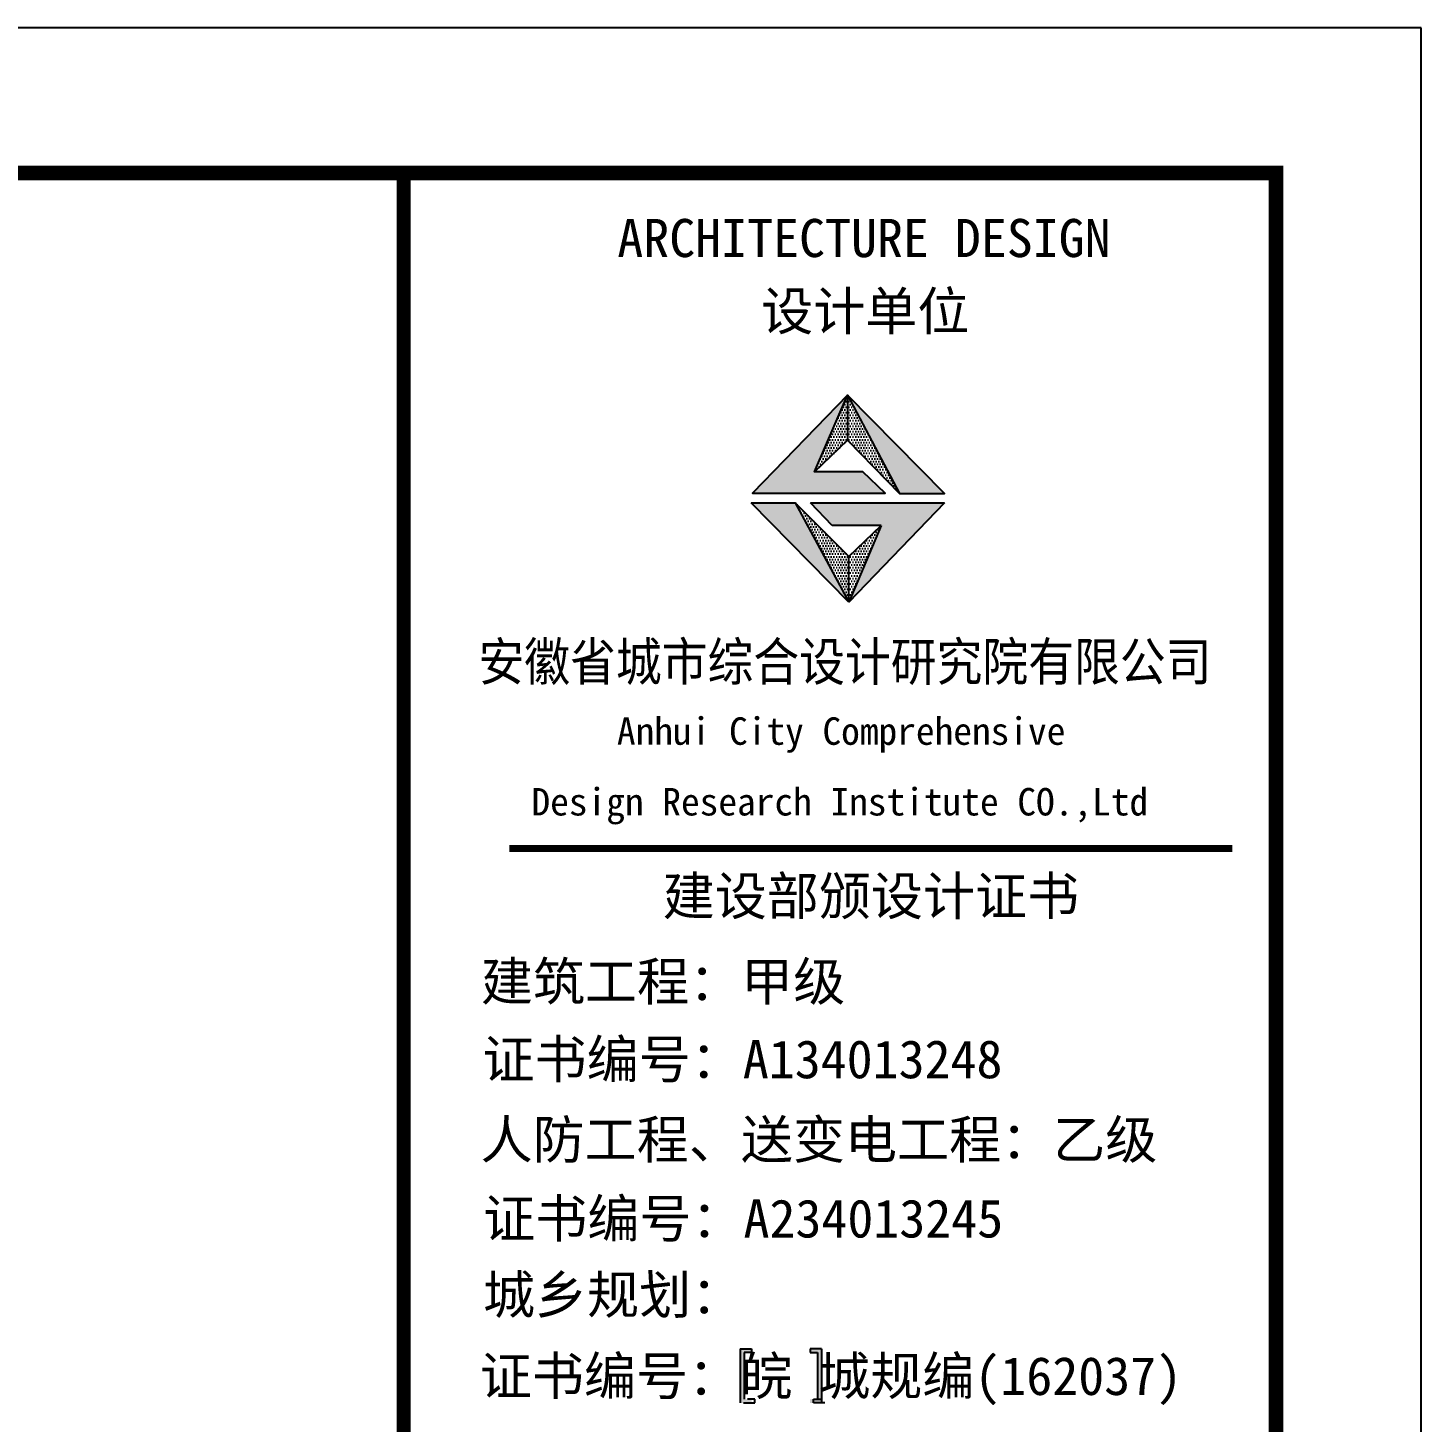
# Model space of a CAD drawing. Extents: x 69728788 to 150163257, y 20675998 to 43663798.
# Drawn here: x 75121388 to 75130986, y 20795129 to 20804739 of the extents above; entities that cross this region are included whole.
import ezdxf

# ---------------------------------------------------------------- set-up
doc = ezdxf.new("R2010")
doc.units = 0
doc.header["$LTSCALE"] = 1000
doc.header["$MEASUREMENT"] = 0
doc.layers.add('PUB_TITLE', color=4, linetype='CONTINUOUS')
doc.layers.add('图框', color=253, linetype='CONTINUOUS')
doc.styles.add('黑体', font='simhei.ttf', dxfattribs={"width": 0.6, "height": 4.3})

msp = doc.modelspace()

# ---------------------------------------------------------------- hatches: boundary and pattern name
at = {"layer": '图框'}
for color, points in [(1, [(75126807.5, 20801678.9), (75127035.1, 20802207), (75126378.8, 20801532.4), (75127292.7, 20801532.4), (75127141.1, 20801678.9)]), (1, [(75127393.7, 20801529.6), (75127703.2, 20801529.6), (75127035.1, 20802207)]), (1, [(75126674.7, 20801464.5), (75126371.3, 20801464.5), (75127044, 20800781.1)]), (1, [(75126779.4, 20801466.5), (75126928.6, 20801309.9), (75127266.7, 20801309.9), (75127044, 20800781.1), (75127703.7, 20801466.5)]), (4, [(75126322.5, 20795608.3), (75126373.8, 20795608.3), (75126373.8, 20795633.9), (75126350.1, 20795633.9), (75126294.8, 20795633.9), (75126294.8, 20795261.6), (75126350.1, 20795261.6), (75126373.8, 20795261.6), (75126373.8, 20795287.2), (75126322.5, 20795287.2)]), (4, [(75126827.5, 20795287.2), (75126776.2, 20795287.2), (75126776.2, 20795261.6), (75126799.9, 20795261.6), (75126855.1, 20795261.6), (75126855.1, 20795633.9), (75126799.9, 20795633.9), (75126776.2, 20795633.9), (75126776.2, 20795608.3), (75126827.5, 20795608.3)])]:
    msp.add_hatch(color=color, dxfattribs=at).paths.add_polyline_path(points)
h = msp.add_hatch(dxfattribs=at)
h.set_pattern_fill('DOTS', color=256, scale=300, style=0)
h.set_pattern_definition([(0, (72847672.321, 21663256.816), (9.375, 18.75), [0, -18.75])])
h.paths.add_polyline_path([(75127044, 20800781.1), (75127044, 20801096.1), (75126674.7, 20801464.5)])
h.paths.add_polyline_path([(75127266.7, 20801309.9), (75127044, 20801096.1), (75127044, 20800781.1)])
h.paths.add_polyline_path([(75127035.1, 20802207), (75127035.1, 20801896.4), (75127393.7, 20801529.6)])
h.paths.add_polyline_path([(75127035.1, 20801896.4), (75127035.1, 20802207), (75126807.5, 20801678.9)])

# ---------------------------------------------------------------- linework, layer by layer
at = {"layer": 'PUB_TITLE'}
msp.add_lwpolyline([(75041786, 20762739), (75130986, 20762739), (75130986, 20804739), (75041786, 20804739)], close=True, dxfattribs=at)
at = {"layer": 'PUB_TITLE', "const_width": 100}
msp.add_lwpolyline([(75044286, 20763739), (75129986, 20763739), (75129986, 20803739), (75044286, 20803739)], close=True, dxfattribs=at)
at = {"layer": '图框'}
for p, q in [((75126807.5, 20801678.9), (75127035.1, 20802207)), ((75127035.1, 20802207), (75127393.7, 20801529.6)), ((75127044, 20800781.1), (75126371.3, 20801464.5)), ((75126371.3, 20801464.5), (75126674.7, 20801464.5)), ((75127044, 20800781.1), (75126371.3, 20801464.5)), ((75126371.3, 20801464.5), (75126674.7, 20801464.5)), ((75126371.3, 20801464.5), (75126674.7, 20801464.5)), ((75127044, 20801096.1), (75126674.7, 20801464.5)), ((75126779.4, 20801466.5), (75127703.7, 20801466.5)), ((75126928.6, 20801309.9), (75126779.4, 20801466.5)), ((75127703.7, 20801466.5), (75127044, 20800781.1)), ((75127266.7, 20801309.9), (75126928.6, 20801309.9)), ((75127044, 20801096.1), (75127266.7, 20801309.9)), ((75127266.7, 20801309.9), (75127044, 20800781.1)), ((75127044, 20800781.1), (75127044, 20801096.1)), ((75127044, 20800781.1), (75127044, 20801096.1)), ((75127044, 20800781.1), (75127044, 20801096.1))]:
    msp.add_line(p, q, dxfattribs=at)
at = {"layer": '图框', "color": 1}
for p, q in [((75127044, 20800781.1), (75126371.3, 20801464.5)), ((75126674.7, 20801464.5), (75127044, 20800781.1))]:
    msp.add_line(p, q, dxfattribs=at)
at = {"layer": '图框', "color": 4}
for p, q in [((75126294.8, 20795633.9), (75126350.1, 20795633.9)), ((75126294.8, 20795633.9), (75126294.8, 20795261.6)), ((75126373.8, 20795608.3), (75126322.5, 20795608.3)), ((75126322.5, 20795608.3), (75126322.5, 20795287.2)), ((75126350.1, 20795633.9), (75126373.8, 20795633.9)), ((75126373.8, 20795633.9), (75126373.8, 20795608.3)), ((75126799.9, 20795633.9), (75126776.2, 20795633.9)), ((75126776.2, 20795633.9), (75126776.2, 20795608.3)), ((75126776.2, 20795608.3), (75126827.5, 20795608.3)), ((75126855.1, 20795633.9), (75126799.9, 20795633.9)), ((75126827.5, 20795608.3), (75126827.5, 20795287.2)), ((75126855.1, 20795633.9), (75126855.1, 20795261.6)), ((75126396.7, 20795287.2), (75126345.4, 20795287.2)), ((75126396.7, 20795261.6), (75126396.7, 20795287.2)), ((75126799.2, 20795261.6), (75126799.2, 20795287.2)), ((75126799.2, 20795287.2), (75126850.4, 20795287.2)), ((75126317.8, 20795261.6), (75126373.1, 20795261.6)), ((75126373.1, 20795261.6), (75126396.7, 20795261.6)), ((75126822.8, 20795261.6), (75126799.2, 20795261.6)), ((75126878.1, 20795261.6), (75126822.8, 20795261.6))]:
    msp.add_line(p, q, dxfattribs=at)
for points, const_width in [([(75123976.7, 20803739), (75123976.7, 20763739)], 98.6), ([(75124705.5, 20799083), (75129685.5, 20799083)], 49.8)]:
    msp.add_lwpolyline(points, dxfattribs=dict(at, const_width=const_width))
at = {"layer": '图框'}
for points in [[(75127141.1, 20801678.9), (75126807.5, 20801678.9), (75127035.1, 20801896.4), (75127393.7, 20801529.6), (75127703.2, 20801529.6), (75127035.1, 20802207), (75126378.8, 20801532.4), (75127292.7, 20801532.4), (75127141.1, 20801678.9)], [(75127035.1, 20802207), (75127035.1, 20801896.4)]]:
    msp.add_lwpolyline(points, dxfattribs=at)

# ---------------------------------------------------------------- texts
at = {"layer": '图框', "color": 4, "style": '黑体'}
for s, height, p in [('ARCHITECTURE DESIGN', 262.944, (75125448.5, 20803159.3)), ('设计单位', 262.94, (75126439.8, 20802655.7)), ('Anhui City Comprehensive ', 189.24, (75125445.8, 20799797.5)), (' Design Research Institute CO.,Ltd', 189.24, (75124728.5, 20799310.5)), ('建设部颁设计证书', 262.94, (75125761, 20798624.4)), (' 建筑工程：甲级', 262.94, (75124329.7, 20798035.2)), ('证书编号：A134013248', 262.944, (75124519.9, 20797499.3)), ('人防工程、送变电工程：乙级', 262.944, (75124506.1, 20796945.6)), ('证书编号：A234013245', 262.944, (75124524.7, 20796401.5)), ('城乡规划：', 262.94, (75124522.7, 20795876.2)), ('证书编号：皖 城规编(162037)', 262.944, (75124501.7, 20795316))]:
    msp.add_text(s, height=height, dxfattribs=at).set_placement(p)
at = {"layer": '图框', "color": 4, "style": '黑体', "width": 0.88}
msp.add_text('安徽省城市综合设计研究院有限公司', height=262.944, dxfattribs=at).set_placement((75124491.7, 20800239.5))

doc.saveas('drawing.dxf')
